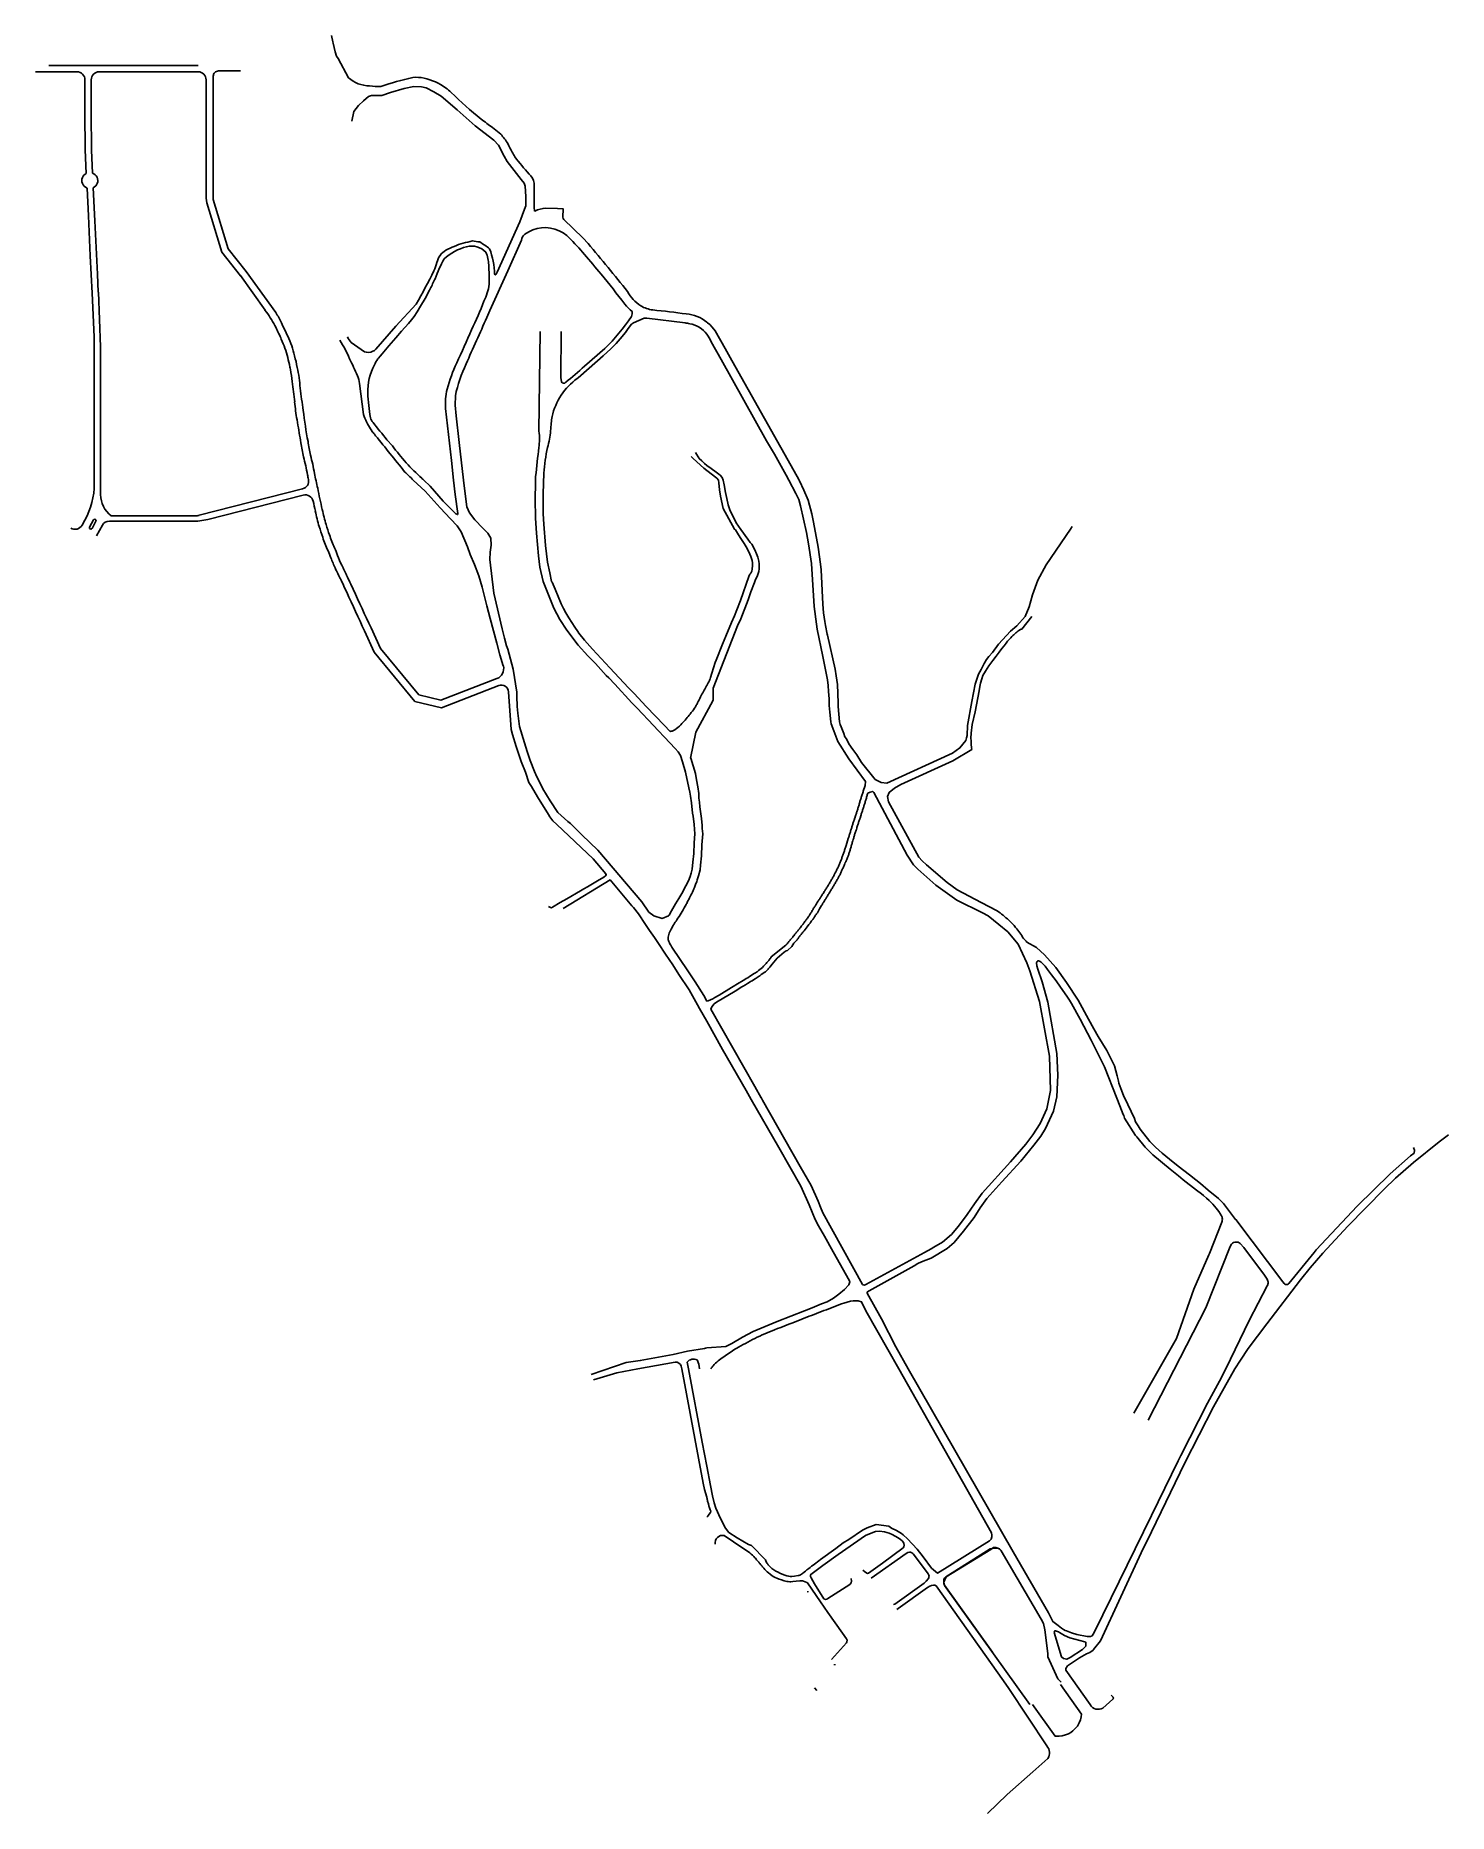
# Model space of a CAD drawing. Header units: inches. Extents: x 115245 to 116834, y 150000 to 152000.
import ezdxf

# ---------------------------------------------------------------- set-up
doc = ezdxf.new("R2010")
doc.units = ezdxf.units.IN
doc.header["$MEASUREMENT"] = 0
doc.layers.add('MainRoad', color=7, linetype='Continuous', true_color=0x002673)

msp = doc.modelspace()

# ---------------------------------------------------------------- linework, layer by layer
at = {"layer": 'MainRoad'}
for p, q in [((115260.4, 151966.2), (115353.5, 151966.2)), ((115353.5, 151966.2), (115428.1, 151966.2)), ((115245.3, 151959.2), (115291.9, 151959.2)), ((115300.9, 151950.2), (115300.9, 151912.9)), ((115308, 151950.4), (115308, 151913.1)), ((115316.9, 151959.2), (115428.1, 151959.2)), ((115300.9, 151912.9), (115301.1, 151871.3)), ((115307.9, 151912.9), (115308.1, 151871.1)), ((115759, 151896.4), (115768.3, 151889)), ((115301.1, 151871.3), (115302.4, 151845)), ((115308.1, 151871.1), (115309.3, 151845.3)), ((115303.2, 151828.4), (115304.7, 151797.3)), ((115310.2, 151828.8), (115312, 151791.7)), ((115437.9, 151811.9), (115454.8, 151756.5)), ((115304.7, 151797.3), (115306.9, 151752.2)), ((115314.8, 151731.6), (115312, 151791.7)), ((115764.5, 151733.7), (115790, 151790.5)), ((115309, 151710.3), (115306.9, 151752.2)), ((115454.8, 151756.5), (115475.7, 151729.7)), ((115315.8, 151711.2), (115314.8, 151731.6)), ((115475.6, 151729.9), (115503.3, 151691)), ((115309, 151710.3), (115311.4, 151661.1)), ((115315.9, 151711.5), (115318.4, 151649.8)), ((115688.1, 151713.6), (115688.9, 151715)), ((115673.2, 151697.9), (115650.5, 151672.9)), ((115311.4, 151661.1), (115311.4, 151587.7)), ((115318.4, 151649.8), (115318.4, 151483.6)), ((116101.8, 151503.8), (116028.2, 151634.5)), ((115311.4, 151538.7), (115311.4, 151587.7)), ((115540, 151564.6), (115539.4, 151567.7)), ((115624.4, 151553.5), (115622, 151557.5)), ((115640.3, 151545.3), (115646.5, 151538.6)), ((115311.4, 151495.8), (115311.4, 151538.7)), ((116101.8, 151503.8), (116103.8, 151500)), ((115429.2, 151460.3), (115545.6, 151490.1)), ((115439.2, 151455.6), (115546.3, 151483.1)), ((115297.6, 151449.2), (115300.8, 151454.9)), ((115306.1, 151447.1), (115310.6, 151455.1)), ((115308.8, 151445.6), (115313.2, 151453.6)), ((115313.8, 151437.1), (115320.4, 151449.1)), ((115330.4, 151459.7), (115424.8, 151459.7)), ((115615.2, 151330.2), (115626.2, 151306.3)), ((115626.2, 151306.3), (115671.9, 151251)), ((115764, 151276.6), (115701.1, 151252.2)), ((115766.1, 151268.9), (115701.6, 151243.8)), ((116003.7, 151276.4), (116004.3, 151277.9)), ((115671.9, 151251), (115701.6, 151243.8)), ((115676.4, 151258.2), (115701.1, 151252.2)), ((115981.2, 151236.6), (115980.3, 151235.5)), ((115923.3, 151012.1), (115931.3, 151000)), ((115989.7, 150909.7), (115992, 150905.5)), ((116000, 150891.3), (115992, 150905.5)), ((116581, 150686), (116594.7, 150668.3)), ((116609.7, 150554.4), (116630.3, 150593.6)), ((116583.6, 150500), (116609.7, 150554.4)), ((115979.4, 150500), (115978, 150507.7)), ((116123.8, 150138.4), (116121, 150141.4)), ((116333.7, 150149), (116339.8, 150140.4))]:
    msp.add_line(p, q, dxfattribs=at)
for points in [[(115578.2, 152000), (115579.7, 151992.8), (115580, 151991.4), (115582.2, 151981.8), (115583.8, 151976.8), (115585.4, 151974.2)], [(115437.9, 151811.9), (115437.1, 151817.2), (115437.1, 151950.2)], [(115790, 151790.5), (115795, 151804.6), (115796.4, 151808.5), (115796.4, 151819.1), (115795.9, 151830.6), (115794.6, 151834), (115791.3, 151838.2), (115775.7, 151858.2), (115772.3, 151864.2), (115765.9, 151876.7), (115760.5, 151882.5), (115739.7, 151898.3), (115719.2, 151916.4), (115701.4, 151931.8), (115693.3, 151936.8), (115684.5, 151941.1), (115679.3, 151942.2), (115670.8, 151942.8), (115659.7, 151940.4), (115644.4, 151935.8), (115634.8, 151932.7), (115626.5, 151932.4), (115622.9, 151932.6), (115619.8, 151931.6)], [(115619.8, 151931.6), (115614, 151926.5), (115608.3, 151921.4), (115603.1, 151914.5), (115600.8, 151903.7)], [(115688.1, 151713.6), (115683.2, 151704.3), (115678.2, 151695.4), (115674.5, 151689.2), (115671, 151684), (115668, 151680.1), (115664.7, 151676.2), (115656.8, 151667.4), (115650.4, 151660), (115642.6, 151651), (115638.8, 151646.5), (115635, 151642), (115632.8, 151639.4), (115631, 151637.2), (115630.3, 151636.4)], [(115854.4, 151614.3), (115855.4, 151615.1), (115867.9, 151625.9), (115883.6, 151639.6), (115892.2, 151647.5), (115898.1, 151653.6), (115902.8, 151658.9), (115908.6, 151666), (115911.8, 151670.3), (115915.5, 151675.4), (115917.8, 151676.7), (115929.8, 151682), (115932.8, 151682.1)], [(116000, 151677.7), (116001, 151677), (116003.6, 151674.9), (116006.1, 151671.9), (116009.4, 151667.9), (116020.8, 151647.9), (116028.2, 151634.5)], [(116076.1, 151529), (116067.3, 151544), (116016.2, 151635.5), (116004.9, 151655.6), (116003.8, 151657.9), (116001.5, 151661.7), (116000, 151663.9)], [(115726.5, 151500), (115721.5, 151542.3), (115718.3, 151572.2)], [(116027.7, 151339.6), (116031.2, 151347.4), (116034, 151354.1), (116037.8, 151364.4), (116041, 151373.2), (116044.2, 151382.7), (116047.4, 151391.6), (116048.5, 151394.2), (116049.4, 151395.4), (116050.7, 151397.3), (116051.2, 151399.6), (116051.4, 151403.8), (116051.3, 151406.8), (116050.9, 151409.6), (116049.5, 151414.1), (116047.2, 151419.1), (116044.3, 151424.7), (116042.1, 151428.7), (116037.7, 151435.5), (116034.4, 151440.4), (116032.2, 151443.8), (116031.1, 151444.7), (116018.3, 151468), (116015.3, 151481.9), (116014.3, 151488.9), (116013.6, 151496.7), (116013.1, 151500), (116011.2, 151502.1), (116005, 151506.8), (115996.6, 151513.3), (115984.7, 151524.4), (115982.5, 151526.5)], [(115987.2, 151530.9), (115991.6, 151524.4), (115994.4, 151521.6), (115997.4, 151518.5), (116000, 151516.5), (116004.8, 151512.8), (116010.4, 151508.8), (116015, 151505.5), (116017.5, 151502.7), (116018.4, 151500), (116019.4, 151494.5), (116020.9, 151485.9), (116022.4, 151479.3), (116024.2, 151472.2), (116026, 151466.5), (116033.2, 151451.9), (116038.4, 151444.3), (116046.1, 151433.5), (116048.9, 151429.6), (116050.5, 151428), (116054, 151421.5), (116056.1, 151416.8), (116057.6, 151413.3), (116058.7, 151408.9), (116059.1, 151405.8), (116059.1, 151402.8), (116059, 151400), (116058.4, 151397.1), (116056.5, 151391.6), (116054.8, 151388), (116053.7, 151384.9), (116049.7, 151374.2), (116046.5, 151365.3), (116038.3, 151343.8)], [(116092.2, 151500), (116089.4, 151505.3), (116076.1, 151529)], [(115670, 151500), (115683.2, 151487.6), (115700.1, 151468.9), (115711.9, 151456.4), (115719.3, 151448.3), (115723.8, 151441.7), (115731, 151424.7), (115734.1, 151416.3), (115738.7, 151404.9), (115743.8, 151392.1), (115747.6, 151379.4), (115752.8, 151358.4), (115756.6, 151344.4), (115763.9, 151316.4), (115767.5, 151303.2), (115771.2, 151290.9)], [(115715.4, 151500), (115717.2, 151483.9), (115720.2, 151462.3), (115719.8, 151461.2), (115718, 151461.8), (115703.7, 151476.3), (115688.9, 151493), (115681.7, 151500)], [(115726.5, 151500), (115728.3, 151484.3), (115730.2, 151470), (115733.2, 151463), (115739.3, 151455.4), (115748.2, 151445.8), (115753.9, 151440.4), (115757.1, 151434.6), (115757.6, 151426.9), (115756.6, 151418.8), (115756, 151410.5), (115760.6, 151372.9), (115770, 151332.7), (115772.7, 151322.1), (115774.7, 151313.6), (115776.4, 151309.6), (115782.2, 151287.4), (115786.5, 151261.2), (115786.6, 151256.7)], [(115807.5, 151500), (115807.4, 151496.6), (115807.1, 151479), (115807.3, 151457), (115808.6, 151440.3), (115810.9, 151414.9), (115812.2, 151402), (115816, 151385.8), (115828, 151356), (115834.9, 151343.2), (115842.8, 151331.2), (115855.4, 151314.3), (115866.1, 151302.3), (115874.8, 151293.5)], [(115816.9, 151507.7), (115816.1, 151484.5), (115816.1, 151461.8), (115816.7, 151450.2), (115818.7, 151426.4), (115820.8, 151407.5), (115823.4, 151395.7), (115825.6, 151386), (115826, 151385.1), (115829.7, 151377.2), (115836.2, 151360.6), (115838.9, 151355.5), (115841.6, 151350.7), (115844.9, 151345.1), (115851.6, 151334.5), (115855, 151329.6), (115856.3, 151327.9)], [(116175.8, 151149.9), (116178.2, 151156.2), (116178.4, 151160.7), (116159.8, 151186.2), (116147.3, 151206), (116142.7, 151217.9), (116139.9, 151225.9), (116139.6, 151227.9), (116138.4, 151238.7), (116137.6, 151246.5), (116137.5, 151253.7), (116136.8, 151262.1), (116136.6, 151269), (116135.6, 151275.3), (116133.7, 151286.5), (116130.6, 151301.3), (116124.2, 151332.3), (116123.3, 151337.7), (116120.7, 151357.6), (116117.9, 151406.1), (116114.4, 151428.1), (116112.1, 151440.9), (116105.3, 151470.9), (116103.5, 151478), (116100.2, 151484.7), (116092.2, 151500)], [(116410.7, 151447.6), (116408.9, 151444.6), (116381.8, 151404.5), (116372.1, 151387.4), (116366.3, 151370.9), (116362.4, 151357.4), (116358.1, 151346.6), (116348.8, 151336.1), (116341.6, 151329.9), (116328.2, 151315.5), (116321.2, 151306), (116317.1, 151301.4), (116314.7, 151298), (116311.9, 151293.6), (116308.6, 151287), (116305.7, 151281.6), (116301.9, 151270.2), (116298.1, 151250.7), (116293.2, 151223.9), (116292.7, 151212.6), (116292.1, 151210.1), (116291.3, 151207.1), (116284.7, 151198.6), (116276.3, 151192.7), (116202.4, 151159.1), (116196.1, 151159.6), (116189.4, 151163.1), (116174.1, 151182.4), (116168.7, 151190.7), (116164.3, 151196.7), (116159.8, 151203.4), (116157.2, 151208.7), (116155.4, 151211.2), (116154, 151214.8), (116151.2, 151222.3), (116150, 151224.9), (116149.3, 151228), (116147.9, 151245.2), (116147.7, 151249.4), (116147.1, 151270.1), (116145.6, 151279.6), (116144.5, 151287.1), (116135.7, 151325.4), (116135.3, 151326.6), (116133.6, 151336.4), (116132.7, 151340.7), (116131.2, 151350.7), (116130.6, 151360.3), (116128.6, 151399), (116128, 151405.2), (116125.1, 151424.4), (116120.1, 151452.5), (116118.1, 151461.8), (116114.1, 151477.4), (116109.3, 151488.5), (116104.2, 151499.2), (116103.8, 151500)], [(115328.3, 151453.7), (115427.6, 151453.7), (115439.2, 151455.6)], [(116038.3, 151343.8), (116034.4, 151335.8), (116007.1, 151265.7), (116007.2, 151252.9), (116006.7, 151251.5)], [(116365.4, 151346.3), (116354.4, 151332.4), (116353.6, 151332.1), (116352.8, 151331.7), (116350.9, 151330.6), (116349.9, 151329.9), (116348.8, 151329), (116347.6, 151328.1), (116346.5, 151327.1), (116345.3, 151326), (116344.2, 151325), (116343, 151323.8), (116341.9, 151322.6), (116340.8, 151321.4), (116339.6, 151320.1), (116338.3, 151318.6), (116336.5, 151316.4), (116334.3, 151313.6), (116331.7, 151310.3), (116328.7, 151306.4), (116325.3, 151301.9), (116321.5, 151296.8), (116317.3, 151291.1), (116313.5, 151285), (116310.6, 151280), (116309.4, 151276.4), (116307.9, 151271.4), (116306.9, 151267.6), (116306.3, 151262.8), (116301.8, 151239.3), (116298.6, 151225.1), (116297.3, 151215.2), (116297, 151209.7), (116297.2, 151206.6), (116297.4, 151202.5), (116297.8, 151199), (116298, 151196.7)], [(115958.4, 151217.5), (115952.6, 151223.7), (115931.8, 151245.1), (115918.5, 151259.7), (115912.1, 151266.3), (115890.9, 151288.9), (115871.7, 151309.8), (115868.5, 151313.1), (115862.7, 151319.7), (115856.3, 151327.9)], [(116027.7, 151339.6), (116021.3, 151324.2), (116017.7, 151315.3), (116010.5, 151297.4), (116009.5, 151294.9), (116005.8, 151282.8), (116004.3, 151277.9)], [(115957.7, 151010.5), (115960.5, 151015.5), (115965, 151023.1), (115968.7, 151029.4), (115971.8, 151034.9), (115976.5, 151043.5), (115979.3, 151049.1), (115981.3, 151054.1), (115982.4, 151057.6), (115983.5, 151062.3), (115984.3, 151070.1), (115985.4, 151079.9), (115985.9, 151092), (115986.7, 151101.9), (115985.8, 151112.4), (115984.6, 151121.7), (115984.1, 151125.3), (115982.7, 151136.8), (115981.7, 151144.3), (115980.9, 151148.9), (115980, 151153.9), (115976, 151171.3), (115972.9, 151182.9), (115970.4, 151190), (115967.9, 151194.1), (115964.6, 151197.9), (115952.4, 151210.7), (115945.3, 151218.2), (115940, 151224), (115921.6, 151243.5), (115915.7, 151249.5), (115896.5, 151270.2), (115889.8, 151277.4), (115887, 151280.2), (115874.8, 151293.5)], [(115777, 151261.8), (115780, 151219.5), (115781.4, 151213.9), (115785.7, 151200.1)], [(115786.6, 151256.7), (115786.8, 151245.3), (115787.5, 151237.7), (115789.5, 151222.6), (115794.9, 151204.2), (115798.1, 151194.7), (115801.6, 151184.5), (115806.4, 151172.2), (115809, 151166.1), (115813, 151158.2), (115815.8, 151152.5), (115824, 151139.2), (115832.4, 151126), (115843.9, 151115.9), (115846.7, 151113.8), (115859.7, 151101), (115877.4, 151083.8), (115927, 151025.4), (115935, 151014), (115940.4, 151009.7), (115949.8, 151006.9), (115957.1, 151009.9), (115957.7, 151010.5)], [(116006.7, 151251.5), (115987.6, 151216.3), (115981.9, 151187.2)], [(115785.7, 151200.1), (115791.4, 151183.5), (115796.2, 151171.3), (115799.8, 151159.6), (115802.9, 151155.3)], [(115989.4, 151050.2), (115990.8, 151054.8), (115992.5, 151061.5), (115992.8, 151066.6), (115994.1, 151077.4), (115994.6, 151089.8), (115995.5, 151102), (115995, 151108), (115994.7, 151111.4), (115994, 151119.4), (115992.4, 151132.3), (115991.7, 151137.7), (115991.1, 151142.2), (115991, 151147.2), (115990, 151154.9), (115988.4, 151162.9), (115987.3, 151169.8), (115982.1, 151187.3)], [(116298, 151196.7), (116276.6, 151184.1), (116218.2, 151157.5), (116211.1, 151153.4), (116205.2, 151148.6), (116203.3, 151143.9), (116204.5, 151138), (116238.5, 151075.8), (116242.2, 151071.5)], [(115802.9, 151155.3), (115809.6, 151143.5), (115821.9, 151123.7), (115823.7, 151121), (115827.1, 151116.7), (115831.4, 151112.5), (115872.4, 151073.9), (115886.6, 151057), (115886.9, 151055.9), (115886.2, 151054.8), (115884.4, 151053.4)], [(116328.3, 151000), (116316.4, 151009.9), (116310.1, 151013), (116281.2, 151027.5), (116257.7, 151044.4), (116237.3, 151062.2), (116232.3, 151067.2), (116225.3, 151078), (116187.9, 151148.6), (116186.7, 151149.7), (116183.9, 151148.9), (116182.8, 151148.4), (116181.8, 151148.1), (116181.3, 151147.7), (116180.8, 151146.9), (116180.5, 151145.9), (116180.2, 151144.8), (116180, 151144.2), (116179.7, 151143.1), (116179.5, 151142.1), (116179.2, 151141.1), (116178.9, 151140.1), (116178.6, 151139.2), (116178.3, 151138.2), (116178, 151137.2), (116177.7, 151136.3), (116177.4, 151135.3), (116177.1, 151134.4), (116176.8, 151133.5), (116176.5, 151132.5), (116176.2, 151131.6), (116175.9, 151130.6), (116175.6, 151129.7), (116175.3, 151128.8), (116175, 151127.9), (116174.7, 151126.9), (116174.4, 151126), (116174.1, 151125.1), (116173.8, 151124.1), (116173.5, 151123.2), (116173.2, 151122.3), (116172.9, 151121.3), (116172.7, 151120.7), (116172.4, 151119.8), (116172.1, 151118.9), (116171.8, 151117.9), (116171.4, 151117), (116171.1, 151116), (116170.8, 151115.1), (116170.5, 151114.1), (116170.2, 151113.2), (116169.9, 151112.2), (116169.6, 151111.2), (116169.3, 151110.3), (116168.9, 151109.3), (116168.6, 151108.4), (116168.2, 151106.9), (116167.9, 151106), (116167.6, 151105), (116167.2, 151104.1), (116166.9, 151103.1), (116166.6, 151102.1), (116166.3, 151101.2), (116166, 151100.2), (116165.7, 151099.3), (116165.5, 151098.3), (116165.2, 151097.4), (116164.9, 151096.4), (116164.6, 151095.5), (116164.2, 151094.1), (116163.9, 151093.2), (116163.6, 151092.2), (116163.4, 151091.3), (116163.1, 151090.3), (116162.8, 151089.3), (116162.5, 151088.4), (116162.3, 151087.4), (116162, 151086.4), (116161.7, 151085.5), (116161.4, 151084.5), (116161.1, 151083.6), (116160.8, 151082.6), (116160.5, 151081.7), (116160.2, 151080.7), (116159.9, 151079.8), (116159.6, 151078.9), (116159.2, 151078), (116158.9, 151077), (116158.5, 151076.1), (116158.1, 151075.2), (116157.7, 151074.3), (116157.4, 151073.3), (116157, 151072.4), (116156.6, 151071.5), (116156.2, 151070.6), (116155.8, 151069.7), (116155.2, 151068.3), (116154.8, 151067.4), (116154.4, 151066.5), (116154, 151065.6), (116153.6, 151064.6), (116153.2, 151063.7), (116152.8, 151062.8), (116152.4, 151061.9), (116152, 151061), (116151.6, 151060.1), (116151.2, 151059.1), (116150.8, 151058.2), (116150.3, 151057.3), (116149.9, 151056.4), (116149.5, 151055.5), (116149, 151054.6), (116148.3, 151053.2), (116147.8, 151052.3), (116147.3, 151051.4), (116146.8, 151050.5), (116146.3, 151049.7), (116145.8, 151048.8), (116145.3, 151047.9), (116144.8, 151047.1), (116144.3, 151046.2), (116143.8, 151045.4), (116143, 151044), (116142.4, 151043.1), (116141.9, 151042.3), (116141.4, 151041.4), (116140.9, 151040.6), (116140.4, 151039.7), (116139.8, 151038.9), (116139.3, 151038), (116138.8, 151037.2), (116138.3, 151036.3), (116137.8, 151035.4), (116137.3, 151034.6), (116136.7, 151033.7), (116136.2, 151032.9), (116135.7, 151032), (116135.2, 151031.1)], [(116156.8, 151088.9), (116159.1, 151096.6), (116159.4, 151097.6), (116159.7, 151098.5), (116160, 151099.5), (116160.3, 151100.4), (116160.6, 151101.4), (116160.9, 151102.4), (116161.2, 151103.3), (116161.5, 151104.3), (116161.8, 151105.2), (116162.1, 151106.2), (116162.4, 151107.1), (116162.7, 151108.1), (116163, 151109), (116163.3, 151110), (116163.6, 151110.9), (116163.8, 151111.8), (116164.1, 151112.7), (116164.4, 151113.7), (116164.8, 151114.6), (116165.1, 151115.6), (116165.4, 151116.5), (116165.7, 151117.5), (116166, 151118.4), (116166.3, 151119.4), (116166.7, 151120.3), (116167, 151121.3), (116167.3, 151122.2), (116167.6, 151123.2), (116167.9, 151124.1), (116168.2, 151125.1), (116168.5, 151126), (116168.8, 151126.9), (116169.1, 151127.9), (116169.4, 151128.8), (116169.7, 151129.8), (116170, 151130.8), (116170.3, 151131.7), (116170.6, 151132.7), (116170.9, 151133.6), (116171.2, 151134.6), (116171.4, 151135.5), (116171.7, 151136.5), (116172, 151137.5), (116172.3, 151138.4), (116172.6, 151139.4), (116172.9, 151140.3), (116173.2, 151141.3), (116173.5, 151142.2), (116173.8, 151143.2), (116174.1, 151144.1), (116174.5, 151145.2), (116174.9, 151146.2), (116175.3, 151147.1), (116175.6, 151148), (116175.8, 151149.1), (116175.8, 151149.9)], [(116107.9, 151000), (116108.5, 151000.8), (116109.1, 151001.6), (116109.7, 151002.4), (116110.3, 151003.2), (116110.9, 151004), (116111.5, 151004.8), (116112.1, 151005.6), (116112.7, 151006.5), (116113.3, 151007.3), (116113.9, 151008.1), (116114.4, 151008.9), (116115, 151009.8), (116115.5, 151010.6), (116116, 151011.4), (116116.6, 151012.3), (116117.1, 151013.1), (116117.6, 151014), (116118.1, 151014.8), (116118.7, 151015.7), (116119.2, 151016.5), (116119.7, 151017.4), (116120.2, 151018.3), (116120.8, 151019.1), (116121.3, 151020), (116121.8, 151020.8), (116122.7, 151022.3), (116123.3, 151023.1), (116123.8, 151024), (116124.3, 151024.8), (116124.9, 151025.7), (116125.4, 151026.5), (116126, 151027.4), (116126.5, 151028.2), (116127, 151029), (116127.6, 151029.9), (116128.1, 151030.7), (116128.7, 151031.6), (116129.2, 151032.4), (116129.7, 151033.2), (116130.3, 151034.1), (116130.8, 151034.9), (116131.6, 151036.1), (116132.1, 151037), (116132.7, 151037.8), (116133.2, 151038.6), (116133.7, 151039.5), (116134.3, 151040.3), (116134.8, 151041.2), (116135.3, 151042), (116135.8, 151042.9), (116136.4, 151043.7), (116136.9, 151044.6), (116137.4, 151045.5), (116137.9, 151046.3), (116138.4, 151047.2), (116138.9, 151048), (116139.4, 151048.8), (116139.9, 151049.7), (116140.4, 151050.6), (116140.9, 151051.4), (116141.4, 151052.3), (116141.9, 151053.2), (116142.4, 151054.1), (116142.8, 151054.9), (116143.3, 151055.8), (116143.8, 151056.7), (116144.5, 151058.2), (116145, 151059.1), (116145.4, 151060), (116145.9, 151060.9), (116146.3, 151061.8), (116146.7, 151062.7), (116147.2, 151063.6), (116147.6, 151064.5), (116148, 151065.4), (116148.4, 151066.3), (116148.8, 151067.3), (116149.2, 151068.2), (116149.6, 151069.1), (116150, 151070), (116150.4, 151070.9), (116150.7, 151071.9), (116151, 151072.5), (116151.4, 151073.4), (116151.7, 151074.4), (116152, 151075.3), (116152.4, 151076.2), (116152.7, 151077.2), (116153.1, 151078.1), (116153.4, 151079.1), (116153.7, 151080), (116154, 151081), (116154.4, 151081.9), (116154.7, 151082.9), (116155, 151083.8), (116155.3, 151084.7), (116155.6, 151085.7), (116156, 151086.6), (116156.3, 151087.6), (116156.8, 151088.9)], [(115822.2, 151020.2), (115822.7, 151020), (115824.2, 151019.2), (115825.5, 151018.6), (115826.5, 151019.4), (115835.2, 151024.6), (115842.6, 151029), (115858.2, 151038), (115861.9, 151040.2), (115865.8, 151042.4), (115877.2, 151049), (115884.4, 151053.4)], [(115923.3, 151012.1), (115917.5, 151019), (115915.8, 151021.1), (115891.3, 151050.2), (115838.5, 151018.1)], [(116135.2, 151031.1), (116133.9, 151029), (116133.3, 151028.2), (116132.8, 151027.3), (116132.3, 151026.5), (116131.8, 151025.6), (116131.2, 151024.8), (116130.7, 151023.9), (116130.2, 151023.1), (116129.6, 151022.2), (116129.1, 151021.4), (116126.9, 151017.6)], [(115931.3, 151000), (115935.8, 150993.1), (115941.2, 150985.4)], [(116089, 150976.9), (116089.8, 150977.6), (116090.5, 150978.4), (116091.2, 150979.2), (116091.8, 150980), (116092.4, 150980.7), (116093.1, 150981.5), (116093.7, 150982.3), (116094.3, 150983), (116094.9, 150983.8), (116096, 150985.1), (116096.6, 150985.9), (116097.2, 150986.7), (116097.8, 150987.4), (116098.5, 150988.2), (116099.1, 150989), (116099.7, 150989.8), (116100.4, 150990.5), (116101, 150991.3), (116101.6, 150992.1), (116102.3, 150992.9), (116102.9, 150993.6), (116103.5, 150994.4), (116104.1, 150995.2), (116104.8, 150996), (116105.4, 150996.8), (116106, 150997.6), (116106.7, 150998.5), (116107.3, 150999.3), (116107.9, 151000)], [(116114.9, 151000), (116112.9, 150997.3), (116109.4, 150993), (116108.8, 150992.2), (116108.2, 150991.4), (116107.3, 150990.3), (116106.6, 150989.5), (116106, 150988.7), (116105.3, 150987.9), (116104.7, 150987.1), (116104.1, 150986.4), (116103.5, 150985.6), (116102.6, 150984.3), (116102.1, 150983.5), (116101.6, 150982.7), (116100.9, 150981.9), (116100.3, 150981.3), (116098, 150979)], [(116114.9, 151000), (116115.5, 151000.8), (116116.1, 151001.6), (116116.7, 151002.4), (116117.3, 151003.2), (116117.9, 151004), (116118.5, 151004.8), (116119.1, 151005.6), (116119.7, 151006.4), (116120.3, 151007.2), (116120.8, 151007.9), (116121.3, 151008.7), (116121.9, 151009.6), (116122.4, 151010.4), (116122.9, 151011.3), (116123.4, 151012.1), (116124.5, 151013.1), (116126.9, 151017.8)], [(116328.3, 151000), (116338.4, 150991.6), (116350.3, 150977.8), (116360, 150957), (116363.4, 150947.7), (116374.3, 150913.3), (116385.3, 150851.8), (116386.5, 150813.2), (116382.4, 150792.5), (116374.7, 150776.1), (116366.8, 150763.4), (116358.6, 150752.8), (116341.6, 150733), (116309.5, 150697.8), (116300.9, 150685.7), (116292.9, 150673.6), (116283.1, 150660.5), (116275.1, 150651.2), (116265.2, 150642.6), (116255.3, 150636.9)], [(115989.7, 150909.7), (115980.2, 150926.6), (115968.7, 150943.9), (115961.7, 150954.5), (115953.5, 150966.8), (115945.7, 150978.5), (115941.2, 150985.4)], [(116429.4, 150893.4), (116417.7, 150914.8), (116404.4, 150934.8), (116392.4, 150951.6), (116379.7, 150965.7), (116370.6, 150974), (116359.9, 150980)], [(115999.9, 150913.6), (115996.6, 150920), (115987, 150935.6), (115977.8, 150949), (115970.1, 150960.7), (115960.8, 150974.6), (115960.6, 150974.8)], [(116053.9, 150945.1), (116056.5, 150946.8), (116058.1, 150948.1), (116059.7, 150949.3), (116061.2, 150950.6), (116062.5, 150951.7), (116063.9, 150953.1), (116065.3, 150954.6), (116066.7, 150956), (116067.7, 150957.2), (116068.4, 150958), (116069, 150958.8), (116069.7, 150959.6), (116070.3, 150960.3), (116071.3, 150961.8), (116071.9, 150962.6), (116072.4, 150963.5), (116089, 150976.9)], [(116087.2, 150969), (116084.4, 150966.7), (116079.1, 150962.1), (116073.4, 150955.2)], [(116098, 150979), (116095.6, 150975.2), (116090.8, 150970.8), (116089.2, 150970.4), (116087.2, 150969)], [(116036.6, 150934.5), (116039.2, 150936), (116041, 150937), (116042.7, 150938.1), (116044.4, 150939.1), (116046.1, 150940.1), (116048.2, 150941.4), (116049.9, 150942.5), (116051.6, 150943.6), (116053.2, 150944.7), (116053.9, 150945.1)], [(116058.9, 150941.9), (116054.4, 150938.9), (116052.7, 150937.8), (116051, 150936.7), (116049.3, 150935.7), (116047.6, 150934.6), (116045.9, 150933.6), (116043.7, 150932.3), (116041.1, 150930.8), (116039.4, 150929.9)], [(116073.4, 150955.2), (116071, 150952.1), (116069.6, 150950.5), (116068.9, 150949.6), (116067.5, 150948.2), (116066, 150946.9), (116064.5, 150945.9), (116062.9, 150944.7), (116061.3, 150943.6), (116059.7, 150942.4), (116058.9, 150941.9)], [(116370.6, 150956.9), (116371, 150953.6), (116372.2, 150949.7), (116377.1, 150935.4), (116383.6, 150912.7), (116393.6, 150854.7), (116394.7, 150830.6), (116393.8, 150806.3), (116389.9, 150790), (116380.7, 150770.4), (116375.5, 150761.8), (116367.8, 150751.6), (116353.2, 150733.7), (116331.8, 150710.5), (116314.8, 150691.7), (116307.3, 150681.3), (116300.5, 150670.3), (116288.7, 150654.9), (116278.3, 150642.2)], [(116410.1, 150911), (116408, 150914.8), (116405, 150919.2), (116397.6, 150929.5), (116392.8, 150936.7), (116387.8, 150943.3), (116383.3, 150949.4), (116380.4, 150953.1), (116375.9, 150957.6), (116375, 150958.4), (116374.4, 150958.7), (116373.8, 150958.9), (116373.2, 150959), (116372.6, 150959), (116371.9, 150958.8), (116371.6, 150958.5), (116371.1, 150957.8), (116370.6, 150956.9)], [(116036.6, 150934.5), (116027.9, 150929.2), (116013.8, 150920.6), (116009, 150917.7), (116006.7, 150916.2), (116004.1, 150915.2), (116001.4, 150914.1), (115999.9, 150913.6)], [(116039.4, 150929.9), (116031.9, 150925), (116011, 150912.8), (116008.2, 150910.7), (116005.8, 150907.4), (116004.6, 150904.6), (116054.1, 150817.9), (116061.2, 150805.1)], [(116410.1, 150911), (116419.7, 150893.5), (116432.4, 150869.8), (116447.2, 150839.9), (116460.9, 150804.7), (116466.9, 150789.4), (116468, 150787.2), (116468.8, 150785.2), (116469.7, 150782.1)], [(116132.5, 150649.4), (116125.6, 150661.2), (116121.9, 150668.2), (116115.1, 150684.5), (116105.6, 150705.7), (116081.1, 150749.3), (116049.9, 150803), (116044.4, 150813.2), (116017.6, 150859.5), (116000, 150891.3)], [(116429.4, 150893.4), (116435.2, 150882.6), (116440, 150873.9), (116449.7, 150858.3), (116458.4, 150841), (116460, 150835.3), (116461.6, 150829.8), (116462.9, 150823.7), (116463.4, 150821.6), (116465.5, 150815.6), (116468.4, 150807.7), (116473.5, 150797.5), (116481, 150781.8)], [(116125.1, 150688.7), (116117.3, 150706.5), (116104.9, 150727.7), (116062.8, 150802.5), (116061.1, 150805.5)], [(116469.7, 150782.1), (116482.1, 150762.8), (116483.6, 150761), (116493.1, 150749.5), (116500, 150742.5)], [(116500, 150754.1), (116498.1, 150756), (116487.2, 150769.9), (116484.9, 150773.5), (116482.7, 150776.9), (116482, 150778.2), (116481, 150781.8)], [(116833.9, 150763.4), (116823.7, 150755.4), (116794.5, 150732.1), (116774.4, 150714.5), (116761.6, 150702.2), (116720.8, 150660.5), (116692.6, 150630.2), (116678.5, 150613.7), (116667.7, 150600.2), (116629.7, 150550.7), (116608.7, 150522.9), (116600, 150509.9), (116593.7, 150500)], [(116581, 150686), (116575.5, 150691.8), (116563.9, 150701.3), (116555, 150708.7), (116550, 150712.6), (116542.8, 150718.3), (116530, 150728.3), (116520.3, 150735.9), (116512.1, 150742.6), (116504.5, 150749.6), (116500, 150754.1)], [(116572.8, 150681), (116569.1, 150685.3), (116564.9, 150689.7), (116562, 150692.2), (116558.7, 150695.1), (116556.2, 150697), (116550.7, 150701.3), (116535.6, 150712.9), (116530.5, 150717.3), (116521.2, 150724.7), (116501.6, 150740.9), (116500, 150742.5)], [(116654.6, 150596.3), (116683, 150631.1), (116685.4, 150633.9), (116731.3, 150683), (116768.3, 150719.6), (116791.4, 150739.8), (116795.3, 150742.8), (116795.7, 150746.3), (116794.6, 150749.2)], [(116125.1, 150688.7), (116127.9, 150682), (116130.6, 150675.6), (116175, 150595.2), (116175.9, 150594.7), (116177.3, 150594.4), (116179, 150595), (116240.6, 150628.8), (116245, 150631), (116252.2, 150635.1), (116255.3, 150636.9)], [(116572.8, 150681), (116574.3, 150679), (116575.7, 150677.1), (116577.6, 150674.2), (116578.2, 150673.4), (116578.8, 150672.4), (116579.2, 150671.6), (116579.5, 150670.6), (116579.7, 150669.6), (116579.8, 150668.6), (116579.7, 150667.5), (116579.5, 150666.3), (116579.1, 150665.1), (116565.1, 150630), (116564.4, 150628.5), (116547.8, 150589.9), (116528, 150534.1), (116480.3, 150450.2)], [(116613.2, 150643.9), (116594.8, 150668.3), (116594.7, 150668.3)], [(116132.5, 150649.4), (116142, 150631.9), (116160.6, 150599.2), (116160.8, 150598.1), (116159.8, 150594.8), (116154.8, 150589.3), (116148.5, 150584.3), (116142.5, 150579.8), (116135.5, 150575.5), (116129.2, 150573.1), (116118.7, 150568.6), (116109.8, 150565.4), (116079.3, 150553.4), (116061.1, 150545.9), (116052.2, 150542), (116040.3, 150535.8), (116028.3, 150528.6), (116024.5, 150526.6), (116021.4, 150525.1), (116000, 150523.9)], [(116226.3, 150500), (116212.6, 150525), (116196.3, 150556.4), (116180.3, 150585.1), (116180.5, 150586.1), (116180.9, 150586.9), (116182.6, 150587.9), (116233.1, 150616.1), (116237.4, 150618.5), (116241.4, 150620.4), (116246.2, 150622.3), (116252.4, 150624.7), (116270.3, 150635.4), (116278.3, 150642.2)], [(116603.7, 150636.7), (116599.9, 150641), (116598.8, 150641.8), (116597.6, 150642.5), (116596.4, 150642.8), (116595.1, 150642.8), (116593.8, 150642.7), (116592.2, 150642.2), (116591.3, 150641.7), (116590.2, 150640.5), (116588.4, 150637.6), (116561.3, 150568.6), (116496.2, 150442.4)], [(116654.6, 150596.3), (116654.1, 150595.7), (116653.7, 150595.5), (116652.9, 150595.2), (116652.2, 150595.1), (116651.4, 150595), (116650.7, 150595.2), (116649.7, 150595.6), (116649.3, 150596.1), (116647.7, 150598.2), (116613.2, 150643.9)], [(116630.3, 150593.6), (116630.7, 150594.7), (116631, 150595.5), (116631.2, 150596.4), (116631.2, 150597.2), (116631.1, 150598.1), (116630.9, 150598.9), (116630.6, 150599.9), (116630.1, 150600.9), (116629.5, 150602.1), (116627.1, 150605.5), (116603.7, 150636.7)], [(116004.6, 150500), (116005.1, 150500.9), (116005.9, 150502.1), (116006.5, 150502.9), (116007.1, 150503.7), (116008.5, 150505.2), (116009.9, 150506.6), (116011.2, 150507.7), (116012.8, 150509), (116014.3, 150510.2), (116015.9, 150511.4), (116017.5, 150512.6), (116019.2, 150513.7), (116020.7, 150514.8), (116022.3, 150516), (116024, 150517.1), (116025.6, 150518.3), (116027.3, 150519.4), (116028.8, 150520.4), (116030.5, 150521.5), (116032.2, 150522.5), (116033.9, 150523.5), (116035.7, 150524.5), (116038.3, 150526), (116040.9, 150527.5), (116043.4, 150528.8), (116046.1, 150530.2), (116048.7, 150531.6), (116051.4, 150533), (116054.1, 150534.4), (116056.8, 150535.7), (116059.5, 150537), (116062.4, 150538.3), (116065.2, 150539.6), (116067.9, 150540.7), (116070.7, 150541.9), (116073.5, 150543), (116076.3, 150544.1), (116079.4, 150545.4), (116082.2, 150546.4), (116085, 150547.5), (116087.8, 150548.6), (116090.6, 150549.7), (116093.4, 150550.7), (116095.7, 150551.6), (116098.5, 150552.7), (116101.3, 150553.8), (116104.1, 150554.9), (116106.8, 150556), (116109.6, 150557.1), (116112.4, 150558.2), (116115.2, 150559.3), (116117.8, 150560.3), (116120.6, 150561.4), (116123.4, 150562.4), (116126.2, 150563.5), (116129, 150564.5), (116131.8, 150565.6), (116134.6, 150566.7), (116137.4, 150567.8), (116140.2, 150568.8), (116143, 150569.9), (116145.8, 150571), (116148.6, 150572.1), (116151.4, 150573.2), (116154.3, 150574.1), (116157.9, 150575.2), (116161.8, 150576.1), (116164.8, 150576.5), (116167.1, 150576.7), (116168.1, 150576.7), (116170.1, 150576.6), (116171.2, 150576.4), (116174, 150575.4), (116178.8, 150565.4), (116216, 150500)], [(115964.5, 150507.8), (115922.4, 150500), (115898.9, 150495.5), (115872.8, 150487.7)], [(116000, 150355.8), (115997.6, 150364.6), (115996, 150371.5), (115971.9, 150500)], [(115979.4, 150500), (115994.9, 150417.5), (116000, 150390.7)], [(116252.7, 150275.9), (116259.5, 150270.3), (116317.8, 150306.6), (116319.9, 150308.4), (116320.6, 150311.3), (116320.7, 150313.1), (116320.2, 150315.7), (116216, 150500)], [(116226.3, 150500), (116344.7, 150294.3), (116384.4, 150225.8), (116386.7, 150220.4), (116389.2, 150215.9), (116393.8, 150212.4), (116395.3, 150211.5), (116398.9, 150208.3), (116401.2, 150207), (116402.9, 150205.9), (116404.6, 150205.4), (116408.2, 150203.8), (116410.2, 150203), (116416, 150201.2), (116427.9, 150199), (116431.5, 150198.9), (116433.2, 150199.9), (116434.6, 150201.6), (116436.4, 150205), (116500, 150335.2)], [(116593.7, 150500), (116569.8, 150457.3), (116537.6, 150394.4), (116500, 150316.8)], [(116533.1, 150402.7), (116563, 150461.6), (116576.4, 150486.1), (116583.6, 150500)], [(116500, 150335.2), (116530.1, 150396.8), (116533.1, 150402.7)], [(116000, 150390.7), (116004.1, 150369), (116006.5, 150357.4), (116008.2, 150349.4), (116010.2, 150343.6), (116015.3, 150331.8), (116021.2, 150320.9), (116025, 150316.1), (116034.2, 150310), (116046.8, 150302.4), (116050.3, 150301.5)], [(116000, 150355.8), (116000.1, 150355.2), (116000.3, 150354.2), (116000.6, 150353.2), (116000.8, 150352.3), (116001, 150351.3), (116001.3, 150350.3), (116001.5, 150349.4), (116001.8, 150348.4), (116002, 150347.4), (116002.2, 150346.8), (116002.5, 150345.8), (116002.8, 150344.8), (116003.1, 150343.9), (116003.6, 150342.7), (116004, 150341.7), (116004.7, 150340), (116004.1, 150338.5), (116002.8, 150336.6), (116001.1, 150334.4), (116000, 150333.3)], [(116066.5, 150284.3), (116066.5, 150283.7), (116067.5, 150282.1), (116068, 150281.3), (116068.5, 150280.4), (116069.1, 150279.6), (116070.1, 150278.4), (116071.5, 150277), (116073, 150275.7), (116075.4, 150273.9), (116077.5, 150272.7), (116080.2, 150271.3), (116082.1, 150270.4), (116084.9, 150269.1), (116087.7, 150268), (116090.1, 150267.3), (116092.1, 150266.8), (116093.6, 150266.6), (116095.6, 150266.6), (116098.6, 150266.9), (116102.6, 150267.5), (116103.6, 150267.8), (116104.6, 150268.1), (116105.5, 150268.5), (116107.6, 150269.8), (116109.6, 150271.4), (116111.1, 150272.6), (116112.7, 150273.9), (116114.8, 150275.5), (116116.4, 150276.8), (116117.9, 150278), (116119.5, 150279.2), (116121.1, 150280.4), (116122.8, 150281.7), (116124.4, 150282.9), (116126, 150284.1), (116128, 150285.6), (116145.3, 150297.9), (116153.4, 150304.6), (116159.9, 150308.3), (116175.2, 150318.7), (116180.5, 150321.4), (116190.5, 150325)], [(116252.7, 150275.9), (116243.3, 150288.5), (116236.7, 150297.4), (116225.6, 150309.1), (116220.8, 150313.5), (116218.9, 150315.1), (116213.2, 150318.4), (116207.7, 150320.9), (116204.6, 150323.1), (116190.5, 150325)], [(116050.3, 150301.5), (116066.1, 150285.3), (116066.5, 150284.3)], [(116175.6, 150273.7), (116177.2, 150272.2), (116178.9, 150270.9), (116180.9, 150270.1), (116181.8, 150270.3), (116197.5, 150281.7), (116220.9, 150298.8), (116221.6, 150300), (116221.8, 150301.9), (116221.6, 150303.5), (116221.3, 150304.7), (116219.8, 150306.5), (116217.8, 150308.3), (116215.3, 150310), (116212, 150311.9), (116208.5, 150313.9), (116205.1, 150315.4), (116200, 150316.9), (116194.4, 150317.6), (116189.8, 150317.2), (116184.7, 150315.2), (116178.5, 150312.5), (116147.8, 150291.2), (116130.7, 150279), (116117.1, 150268.8), (116116.7, 150267.9), (116116.6, 150266.5), (116117.3, 150265.2), (116121.3, 150258.4), (116131.7, 150241.6), (116133.5, 150240.8), (116135.1, 150241.2), (116136.2, 150241.8), (116160.8, 150257.5), (116162.3, 150259.4), (116162.8, 150261.4), (116162.2, 150264.2)], [(116500, 150316.8), (116488.5, 150293), (116442.9, 150194.3), (116434.9, 150184.4), (116434.5, 150183.7), (116430.9, 150181), (116427, 150179.4), (116419.2, 150175.2), (116408.9, 150168.4), (116405.8, 150166), (116403.9, 150163.1), (116403.7, 150161.2)], [(116040.5, 150298.6), (116046.8, 150294.2), (116048.5, 150293), (116050, 150291.8), (116051.4, 150290.6), (116052.8, 150289.2), (116054.1, 150287.7), (116054.8, 150287), (116055.5, 150286.2), (116056.1, 150285.4), (116057.1, 150284.2), (116057.8, 150283.4), (116058.4, 150282.7), (116059.1, 150281.9), (116059.7, 150281.2), (116060.9, 150279.7), (116061.6, 150278.9), (116062.2, 150278.1), (116062.8, 150277.4), (116063.5, 150276.6), (116064.1, 150275.8), (116065.2, 150274.6), (116066.6, 150273.2), (116068.1, 150271.9), (116069.6, 150270.6), (116071.2, 150269.3), (116073.7, 150267.4), (116075.4, 150266.3), (116076.9, 150265.4), (116078.7, 150264.6), (116081.5, 150263.6), (116084.2, 150262.7), (116087, 150261.8), (116089.9, 150261), (116091.5, 150260.8), (116093.5, 150260.7), (116094.5, 150260.7), (116096.8, 150260.8), (116100.7, 150261.3), (116104.5, 150261.7), (116106.5, 150261.7), (116107.8, 150261.6), (116108.8, 150261.4), (116110.7, 150260.7), (116112.5, 150259.8), (116113.3, 150259.3), (116127.9, 150237.9), (116136.1, 150226.2), (116152.8, 150202.9), (116157.1, 150196.3), (116157.7, 150195)], [(116209.8, 150235.2), (116211.6, 150235.3), (116244.6, 150259.1), (116246.7, 150261.2), (116249.2, 150264.2), (116250.1, 150266.9), (116249.8, 150268), (116248.9, 150269.4), (116232.6, 150291.5), (116231.8, 150292.5), (116230.5, 150293.3), (116229.2, 150293.8), (116228, 150294), (116226, 150293.5), (116224.2, 150292.5), (116184.9, 150264.7)], [(116398.5, 150147.6), (116394.8, 150151.6), (116383.5, 150176), (116383.5, 150179.9), (116380.2, 150206.5), (116378.5, 150213.6), (116376.1, 150218.7), (116331.2, 150295.6), (116328.9, 150297.7), (116327.3, 150298.6), (116324.9, 150299.2), (116322.5, 150299.1), (116319.3, 150297.1), (116269.1, 150266), (116266.4, 150260), (116267.4, 150256.3), (116363.3, 150122.4)], [(116331.4, 150295.5), (116329.2, 150297.7), (116327.2, 150298.4), (116324.7, 150298.5), (116322, 150298.5), (116318.6, 150297.7), (116269, 150266.3), (116267.7, 150265), (116266.7, 150263.4), (116266.4, 150261.2), (116266.7, 150258.8), (116267.2, 150256.8), (116283.4, 150234.3), (116321.1, 150181.4)], [(116113.8, 150249.2), (116113.4, 150249.7)], [(116113.4, 150249.2), (116114.2, 150249.2)], [(116113.8, 150249.2), (116113.8, 150250)], [(116113.8, 150249.2), (116114.2, 150249.7)], [(116114.2, 150249.2), (116113.8, 150249.2)], [(116333.7, 150149.3), (116257.9, 150256), (116256.4, 150256.7), (116254.9, 150256.8), (116252.8, 150256.6), (116250.8, 150255.6), (116248.2, 150254.3), (116215.3, 150230.5), (116213.8, 150229.4)], [(116157.7, 150195), (116157.6, 150192.9), (116157.3, 150191.9), (116140.3, 150173)], [(116143.6, 150166.9), (116143.6, 150167.9)], [(116143.6, 150166.9), (116143.6, 150167.6)], [(116144.1, 150166.9), (116144.1, 150167.9)], [(116397.6, 150144.9), (116421.3, 150111.7), (116421, 150108.8), (116420.1, 150105.2), (116418.6, 150101.8), (116416.7, 150098.2), (116414.3, 150095.4), (116411.8, 150093), (116409.5, 150091.2), (116406.6, 150089.6), (116403.4, 150088.3), (116399.5, 150087.2), (116396.1, 150086.9), (116391.7, 150087), (116366.1, 150122.5)]]:
    msp.add_lwpolyline(points, dxfattribs=at)
for points in [[(115475.6, 151960.2), (115451.1, 151960.2, 0.414214), (115445.1, 151954.2), (115445.1, 151815.7), (115462, 151760.2), (115482.1, 151734.6), (115515.5, 151688.4, -0.02494), (115521.7, 151677, -0.003451), (115528.9, 151661.8, -0.048315), (115536.6, 151639.7, -0.009018), (115539.6, 151626.6, -0.034552), (115542.8, 151603.3, 0.003237), (115546.3, 151578.3, 0.018136), (115551.7, 151543.3, 0.012132), (115554.4, 151527.9, -0.019382), (115559, 151507.5, 0.017084), (115562.6, 151490.7, 0.014383), (115567.7, 151466.8, 0.01223), (115571.9, 151449.8, 0.008852), (115575.8, 151438.2, 0.018272), (115581.5, 151423.7, -0.018003), (115584.9, 151415.2, 0.02941), (115589.6, 151404.2, -0.005633), (115595.1, 151392.8, -0.00142), (115602.4, 151377.1, -0.000051), (115622.5, 151333.6), (115633.1, 151310.6), (115676.4, 151258.2)], [(115585.4, 151974.2), (115597.1, 151952.6, 0.185849), (115620.9, 151943.4, 0.02104), (115633.5, 151942.6, -0.033672), (115669.5, 151952.7, -0.101047), (115682.2, 151952, -0.098009), (115706.4, 151941.2, -0.039452), (115712.8, 151935.9, 0.021082), (115746.2, 151906, -0.007992), (115759, 151896.4)], [(115768.3, 151889, -0.047387), (115776.4, 151878.4, 0.024869), (115781.2, 151868.9, -0.001923), (115784.3, 151863.6, 0.020923), (115800.2, 151844.2, -0.17624), (115805.9, 151833.9, 0.004799), (115806.2, 151802.7), (115806.7, 151802.6)], [(115806.7, 151802.6, -0.09953), (115819.2, 151805.9), (115832, 151805.6), (115838.5, 151805.2), (115838.3, 151795.7, 0.208188), (115839.4, 151792.9), (115860.6, 151772.3), (115866.5, 151766)], [(115834, 151780.3, 0.281491), (115795.5, 151776.4, 0.211879), (115791.8, 151769.8), (115776.3, 151735.2), (115756.2, 151690.6), (115752.8, 151682.9)], [(115885.3, 151647.8, 0.052588), (115915.3, 151684.1, 0.196706), (115916.1, 151689.7, -0.051325), (115907.8, 151698, 0.008521), (115881.1, 151731.6, 0.006119), (115862.5, 151753.8, 0.017012), (115845, 151772.8, 0.09977), (115834, 151780.3)], [(115726, 151766.4, 0.050749), (115706.7, 151758.4, 0.218962), (115696.5, 151744.6, -0.028983), (115693.2, 151735.3, -0.019701), (115673.2, 151697.9)], [(115715.4, 151500), (115712.9, 151521.8), (115706.3, 151580.3, -0.072054), (115708.1, 151602.1, -0.040525), (115718.9, 151631.7, 0.004673), (115735.6, 151669.1, 0.015173), (115749.5, 151701.1, 0.079188), (115755.4, 151720.2, 0.007803), (115754.9, 151742, 0.092811), (115751.6, 151756.2, 0.273895), (115729.8, 151762.5, 0.121025), (115704.7, 151748.8, 0.030553), (115694.6, 151726.5, -0.007544), (115688.9, 151715)], [(115726, 151766.4, -0.007648), (115736.5, 151768.9, 0.01525), (115744.8, 151767.8, -0.027299), (115755.9, 151760.2, -0.080357), (115761.4, 151731.4, 0.610877), (115762.6, 151731.1, 0.032978), (115764.5, 151733.7)], [(115866.5, 151766, -0.013054), (115910.9, 151711.9, 0.11413), (115925.7, 151695.9, 0.107698), (115939.3, 151691.4, -0.006779), (115977, 151686.9, -0.149774), (116000, 151677.7)], [(115718.3, 151572.2), (115717, 151584.4), (115717.4, 151594.9, -0.060342), (115729.4, 151630.7, -0.000422), (115752.8, 151682.9)], [(116000, 151663.9, 0.202534), (115980.8, 151675.8, -0.041296), (115975.7, 151677), (115932.8, 151682.1)], [(115596.1, 151661.1, 0.101525), (115600.3, 151654.8), (115615, 151644.3, 0.195667), (115624.6, 151644.8, 0.08876), (115627.9, 151647.1), (115650.5, 151672.9)], [(115812.6, 151667), (115811.3, 151554.8, -0.076825), (115811.1, 151536.7, -0.003561), (115807.6, 151504.1, 0.011902), (115807.5, 151500)], [(115836.2, 151666.9), (115835.9, 151615.5), (115836.5, 151610.4, 0.552508), (115841.4, 151610, 0.012909), (115862.4, 151628), (115885.3, 151647.8)], [(115531.3, 151627.1, 0.007517), (115528.9, 151637.8, 0.048315), (115521.6, 151658.4), (115521, 151659.8)], [(115587.4, 151657.2, -0.048202), (115598.4, 151636.5, -0.018881), (115607.2, 151617.3, -0.066878), (115609.5, 151608.5), (115614.2, 151573.8, 0.069215), (115622, 151557.5)], [(115630.3, 151636.4), (115630.2, 151636.2, 0.050717), (115626.3, 151629.5, 0.124221), (115618.8, 151597.8, 0.030538), (115621.9, 151570.1, 0.086388), (115624.8, 151564.6, 0.000486), (115640.3, 151545.3)], [(115854.4, 151614.3, 0.179036), (115826, 151571.3, 0.002187), (115825.2, 151564.1)], [(115825.2, 151564.1, 0.00267), (115824.3, 151555.4, -0.070517), (115820.9, 151536.7, 0.029809), (115816.9, 151507.7)], [(115624.4, 151553.5, -0.084155), (115625.7, 151552.2, 0.01364), (115626.8, 151550.9, 0.001969), (115627.7, 151549.9, 0.000771), (115660.3, 151509.4, 0.016599), (115670, 151500)], [(115646.5, 151538.6, 0.052604), (115679.5, 151502, -0.003439), (115681.7, 151500)], [(116000, 151268.9, -0.002467), (115999.4, 151267.8, 0.008339), (115993.1, 151256.1, 0.004534), (115989.6, 151249.2, -0.008817), (115987.8, 151245.7, -0.033403), (115987.3, 151244.8, -0.00438), (115982.6, 151238.5, -0.003945), (115981.2, 151236.6)], [(116003.7, 151276.4, -0.013418), (116002.9, 151274.6, -0.011906), (116000, 151268.9)], [(115980.3, 151235.5, -0.024011), (115970.8, 151224.7, -0.062286), (115964, 151219.1, -0.028694), (115961.1, 151217.5, -0.092726), (115960.1, 151217.3, -0.012063), (115959.3, 151217.2, -0.039991), (115959.1, 151217.3, -0.027179), (115958.8, 151217.4, -0.012958), (115958.4, 151217.6, -0.077691), (115958, 151217.9)], [(116242.2, 151071.5), (116246.9, 151067), (116270.4, 151047.1), (116281.4, 151039), (116308.7, 151024.8), (116326.4, 151015.5, -0.026702), (116339.6, 151004.8, -0.039993), (116347.3, 150996.6, -0.042738), (116356.2, 150984.3, -0.060885), (116359.9, 150980)], [(115962.9, 151000, -0.013979), (115966.3, 151005.2, 0.024486), (115975.8, 151020.6, 0.007918), (115978, 151024.8, 0.002525), (115984.7, 151038.2, 0.022227), (115986.3, 151041.8, 0.009772), (115989.4, 151050.2)], [(115960.8, 150974.6, -0.008189), (115959.2, 150977.3, -0.010152), (115958.1, 150979.5, -0.002759), (115956.9, 150982, -0.015412), (115956.7, 150982.5, -0.107739), (115956.5, 150983.9, -0.044198), (115957, 150987.3, -0.014666), (115957.8, 150990.3, -0.038162), (115958.2, 150991.4, -0.005895), (115958.5, 150992, -0.002526), (115959.1, 150993.2, -0.01775), (115962.9, 151000)], [(116000, 150523.9, -0.085464), (115997.3, 150522.9), (115978.4, 150519.9), (115962.1, 150516.3), (115925.3, 150509.4), (115909.3, 150507.1), (115870.2, 150493.9)], [(115964.5, 150507.8, -0.334566), (115971.4, 150503.2), (115971.9, 150500)], [(115978, 150507.7, -0.353585), (115989.2, 150510.1), (115991, 150505.4), (115992, 150500)], [(116040.5, 150298.6), (116019.7, 150312.7, 0.517518), (116009.5, 150302.9)], [(116403.7, 150161.2), (116431.1, 150122.4, 0.40281), (116445.3, 150118.3), (116456.5, 150128.5), (116457, 150128.9), (116457.3, 150129.7), (116457.1, 150130.4), (116456.9, 150130.8), (116454.6, 150133.1)], [(116315.6, 150000), (116337.7, 150021.3), (116366.7, 150046.9), (116383.5, 150061.9, 0.347978), (116382.5, 150075.9), (116339.8, 150140.4)]]:
    msp.add_lwpolyline(points, format="xyb", dxfattribs=at)
msp.add_lwpolyline([(116402.1, 150200), (116408.3, 150197.5), (116425.1, 150193), (116426.3, 150192.4), (116426.1, 150188.3), (116422.4, 150184.6), (116408.7, 150175.4), (116404.8, 150173.4), (116401, 150174.2), (116398.7, 150176.1), (116390.8, 150203.4), (116391.3, 150205.4), (116392.2, 150205.5), (116395.4, 150204.2), (116396.8, 150203.5)], close=True, dxfattribs=at)
for centre, radius, start, end in [((115291.9, 151950.2), 9, 0, 90), ((115316.9, 151950.2), 9, 90, 180), ((115428.1, 151950.2), 9, 360, 90), ((115306.3, 151836.9), 9, 115.7099, 201.3237), ((115306.3, 151836.9), 9, 338.6763, 69.9391), ((115306.3, 151836.9), 9, 201.3237, 249.9391), ((115306.3, 151836.9), 9, 295.7099, 338.6763), ((115412.3, 151620.3), 115.2, 27.6008, 37.8536), ((115353.4, 151589.5), 181.7, 22.7628, 27.6008), ((115055.4, 151535.4), 484.7, 10.5619, 10.9104), ((115419.6, 151602.1), 114.4, 4.3182, 11.1617), ((114334.5, 151440.4), 1211.2, 6.9927, 8.0812), ((115755.7, 151607), 219.9, 184.9962, 190.2882), ((116031.3, 151635.1), 496.4, 188.1726, 190.8211), ((115869.7, 151592.2), 329.8, 188.7722, 191.5677), ((115293.3, 151458.8), 262.1, 10.3798, 14.8708), ((115543.3, 151498.8), 9, 284.3639, 11.601), ((115806.4, 151552.8), 259.6, 190.3798, 191.601), ((115227.8, 151495.8), 83.6, 330.7599, 0), ((115348.3, 151483.6), 29.8, 180, 233.1248), ((115548.6, 151474.3), 9, 12.118, 104.3639), ((115424.8, 151477.7), 18, 270, 284.3639), ((115979.8, 151566.9), 432, 192.118, 193.6388), ((115918.8, 151543.1), 367.3, 192.2648, 195.0799), ((115289.7, 151453.6), 9, 237.3169, 331.1588), ((115307.4, 151446.3), 1.5, 151.157, 331.1607), ((115311.9, 151454.4), 1.5, 331.1588, 151.1588), ((115328.3, 151444.7), 9, 90, 151.1588), ((115900.2, 151553.9), 352.4, 197.5636, 199.621), ((115776.7, 151509.9), 221.4, 199.621, 203.8082), ((115465, 151372.3), 119.4, 19.6827, 23.8082), ((115680.9, 151449.5), 109.9, 199.6827, 206.421), ((115088.3, 151155.1), 551.7, 25.13, 26.421), ((112824.7, 150093.3), 3052.1, 24.8047, 25.13), ((-96543.5, 53331), 233698.9, 24.792916, 24.804656), ((115759.7, 151287.8), 12, 291.2261, 15.1326), ((115769, 151261.4), 7.99, 2.641, 111.2261)]:
    msp.add_arc(centre, radius, start, end, dxfattribs=at)

doc.saveas('drawing.dxf')
